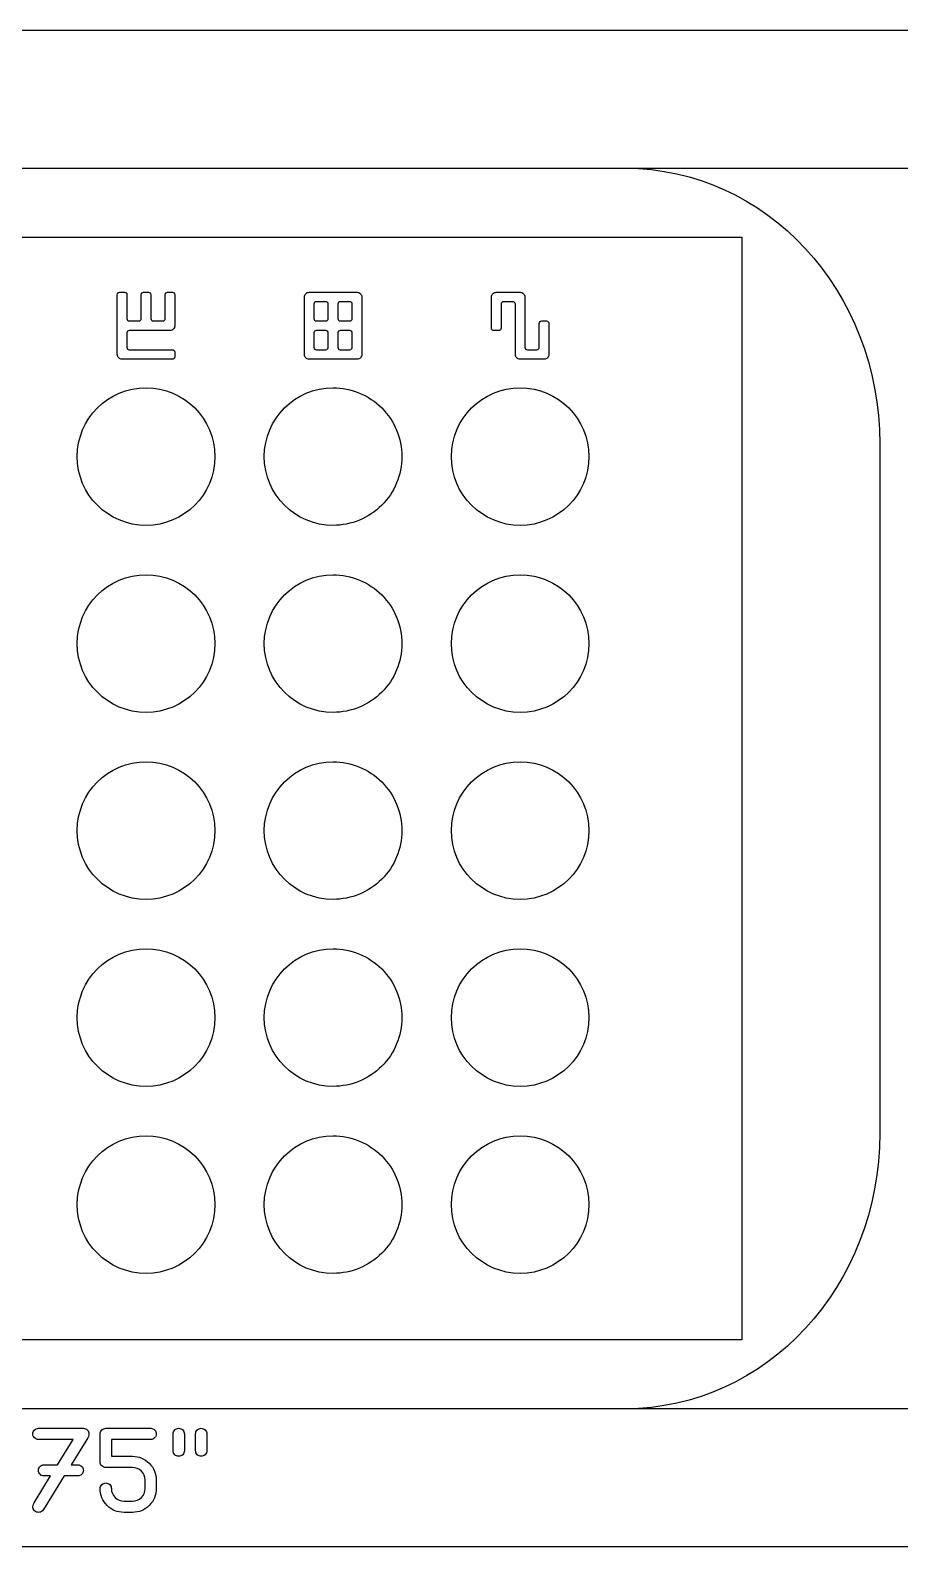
# Model space of a CAD drawing. Extents: x 0.5 to 46.5, y 0.5 to 6.
# Drawn here: x 3.92 to 7.08, y 0.51 to 6 of the extents above; entities that cross this region are included whole.
import ezdxf

# ---------------------------------------------------------------- set-up
doc = ezdxf.new("R2010")
doc.units = 0
doc.layers.add('Layer_1', color=7, linetype='CONTINUOUS')

msp = doc.modelspace()

# ---------------------------------------------------------------- linework, layer by layer
at = {"layer": 'Layer_1', "color": 7}
for p, q in [((0.505, 6.005), (46.505001, 6.005)), ((1.754999, 5.505), (45.255002, 5.505)), ((1.928076, 5.505), (6.081922, 5.505)), ((1.504999, 5.255), (6.504999, 5.255)), ((6.504999, 5.255), (6.504999, 1.255)), ((4.593664, 4.458784), (4.593664, 4.458784)), ((5.271998, 4.458784), (5.271998, 4.458784)), ((5.950331, 4.458784), (5.950331, 4.458784)), ((7.004999, 4.505), (7.004999, 2.005)), ((4.593664, 3.780503), (4.593664, 3.780503)), ((5.271998, 3.780503), (5.271998, 3.780503)), ((5.950331, 3.780503), (5.950331, 3.780503)), ((4.593664, 3.102222), (4.593664, 3.102222)), ((5.271998, 3.102222), (5.271998, 3.102222)), ((5.950331, 3.102222), (5.950331, 3.102222)), ((4.593664, 2.423941), (4.593664, 2.423941)), ((5.271998, 2.423941), (5.271998, 2.423941)), ((5.950331, 2.423941), (5.950331, 2.423941)), ((4.593664, 1.74566), (4.593664, 1.74566)), ((5.271998, 1.74566), (5.271998, 1.74566)), ((5.950331, 1.74566), (5.950331, 1.74566)), ((6.504999, 1.255), (1.504999, 1.255)), ((45.255002, 1.005), (1.754999, 1.005)), ((6.081922, 1.005), (1.928076, 1.005)), ((3.954137, 0.93445), (4.116897, 0.93445)), ((4.079869, 0.89376), (3.954137, 0.89376)), ((4.023513, 0.802207), (4.079869, 0.89376)), ((4.129104, 0.89376), (4.072748, 0.802207)), ((4.177932, 0.81238), (4.177932, 0.914105)), ((4.198278, 0.93445), (4.361038, 0.93445)), ((4.218622, 0.89376), (4.218622, 0.832725)), ((4.361038, 0.89376), (4.218622, 0.89376)), ((4.442418, 0.85307), (4.442418, 0.914105)), ((4.483108, 0.914105), (4.483108, 0.85307)), ((4.523798, 0.85307), (4.523798, 0.914105)), ((4.564489, 0.914105), (4.564489, 0.85307)), ((4.218622, 0.832725), (4.294917, 0.832725)), ((3.974482, 0.802207), (4.023513, 0.802207)), ((4.072748, 0.802207), (4.096552, 0.802207)), ((4.294917, 0.792034), (4.198278, 0.792034)), ((3.94193, 0.669964), (3.998285, 0.761517)), ((3.998285, 0.761517), (3.974482, 0.761517)), ((4.04752, 0.761517), (3.978551, 0.649619)), ((4.096552, 0.761517), (4.04752, 0.761517)), ((4.340693, 0.715741), (4.340693, 0.746462)), ((4.381383, 0.746258), (4.381383, 0.715741)), ((4.264399, 0.669964), (4.294917, 0.669964)), ((4.294917, 0.629274), (4.264399, 0.629274)), ((46.505001, 0.505), (0.505, 0.505))]:
    msp.add_line(p, q, dxfattribs=at)
at = {"layer": 'Layer_1', "color": 3}
for p, q in [((4.239999, 4.829305), (4.239999, 5.046319)), ((4.248681, 5.055), (4.266042, 5.055)), ((4.27472, 5.046319), (4.27472, 4.959513)), ((4.326803, 4.959514), (4.326803, 5.046319)), ((4.335485, 5.055), (4.352846, 5.055)), ((4.361529, 5.046319), (4.361529, 4.959513)), ((4.413611, 4.959514), (4.413611, 5.046319)), ((4.422293, 5.055), (4.439654, 5.055)), ((4.448333, 5.046319), (4.448333, 4.933472)), ((4.91833, 4.829305), (4.91833, 5.037639)), ((4.935695, 5.055), (5.109306, 5.055)), ((4.95305, 5.011597), (4.95305, 4.959514)), ((4.996454, 5.020278), (4.961732, 5.020278)), ((5.005137, 4.959514), (5.005137, 5.011597)), ((5.039856, 5.011597), (5.039856, 4.959514)), ((5.08326, 5.020278), (5.048538, 5.020278)), ((5.091942, 4.959514), (5.091942, 5.011597)), ((5.126669, 5.037639), (5.126669, 4.829305)), ((5.596662, 4.924791), (5.596662, 5.037639)), ((5.614027, 5.055), (5.700832, 5.055)), ((5.631383, 5.011597), (5.631383, 4.924792)), ((5.674788, 5.020278), (5.640066, 5.020278)), ((5.68347, 4.829305), (5.68347, 5.011597)), ((5.718195, 5.037639), (5.718195, 4.855347)), ((4.283401, 4.950833), (4.318123, 4.950833)), ((4.370209, 4.950833), (4.404931, 4.950833)), ((4.96173, 4.950833), (4.996457, 4.950833)), ((5.048536, 4.950833), (5.083262, 4.950833)), ((5.77896, 4.950833), (5.796321, 4.950833)), ((4.274718, 4.90743), (4.274718, 4.855347)), ((4.43097, 4.916111), (4.2834, 4.916111)), ((4.95305, 4.907431), (4.95305, 4.855347)), ((4.996454, 4.916111), (4.961732, 4.916111)), ((5.005137, 4.855347), (5.005137, 4.90743)), ((5.039856, 4.907431), (5.039856, 4.855347)), ((5.08326, 4.916111), (5.048538, 4.916111)), ((5.091942, 4.855347), (5.091942, 4.90743)), ((5.622704, 4.916111), (5.605343, 4.916111)), ((5.770278, 4.855347), (5.770278, 4.942153)), ((5.805003, 4.942152), (5.805003, 4.829305)), ((4.283398, 4.846666), (4.439648, 4.846666)), ((4.96173, 4.846667), (4.996457, 4.846666)), ((5.048536, 4.846667), (5.083262, 4.846666)), ((5.726875, 4.846666), (5.761597, 4.846666)), ((4.439647, 4.811944), (4.257357, 4.811944)), ((4.448327, 4.837986), (4.448327, 4.820625)), ((5.109306, 4.811944), (4.935693, 4.811944)), ((5.78764, 4.811944), (5.700828, 4.811944))]:
    msp.add_line(p, q, dxfattribs=at)
at = {"layer": 'Layer_1', "color": 7}
for points in [[(6.081922, 5.505), (6.593307, 5.505), (7.004999, 5.059), (7.004999, 4.505)], [(4.094668, 4.458784), (4.094668, 4.596578), (4.206372, 4.708282), (4.344166, 4.708282)], [(4.344166, 4.708282), (4.48196, 4.708282), (4.593664, 4.596578), (4.593664, 4.458784)], [(4.773001, 4.458784), (4.773001, 4.596578), (4.884705, 4.708282), (5.022499, 4.708282)], [(5.022499, 4.708282), (5.08867, 4.708282), (5.152131, 4.681996), (5.198921, 4.635206)], [(5.451335, 4.458784), (5.451335, 4.596578), (5.563039, 4.708282), (5.700833, 4.708282)], [(5.700833, 4.708282), (5.838627, 4.708282), (5.950331, 4.596578), (5.950331, 4.458784)], [(5.198921, 4.635206), (5.245711, 4.588416), (5.271998, 4.524955), (5.271998, 4.458784)], [(4.344166, 4.209285), (4.206372, 4.209286), (4.094668, 4.32099), (4.094668, 4.458784)], [(4.593664, 4.458784), (4.593664, 4.32099), (4.48196, 4.209286), (4.344166, 4.209285)], [(5.022499, 4.209285), (4.884705, 4.209286), (4.773001, 4.32099), (4.773001, 4.458784)], [(5.271998, 4.458784), (5.271998, 4.392613), (5.245711, 4.329152), (5.198921, 4.282362)], [(5.700833, 4.209285), (5.563039, 4.209286), (5.451335, 4.32099), (5.451335, 4.458784)], [(5.950331, 4.458784), (5.950331, 4.32099), (5.838627, 4.209286), (5.700833, 4.209285)], [(5.198921, 4.282362), (5.152131, 4.235572), (5.08867, 4.209285), (5.022499, 4.209285)], [(4.094668, 3.780503), (4.094668, 3.918297), (4.206372, 4.030001), (4.344166, 4.030001)], [(4.344166, 4.030001), (4.48196, 4.030001), (4.593664, 3.918297), (4.593664, 3.780503)], [(4.773001, 3.780503), (4.773001, 3.918297), (4.884705, 4.030001), (5.022499, 4.030001)], [(5.022499, 4.030001), (5.08867, 4.030001), (5.152131, 4.003715), (5.198921, 3.956925)], [(5.451335, 3.780503), (5.451335, 3.918297), (5.563039, 4.030001), (5.700833, 4.030001)], [(5.700833, 4.030001), (5.838627, 4.030001), (5.950331, 3.918297), (5.950331, 3.780503)], [(5.198921, 3.956925), (5.245711, 3.910135), (5.271998, 3.846674), (5.271998, 3.780503)], [(4.344166, 3.531005), (4.206372, 3.531005), (4.094668, 3.642709), (4.094668, 3.780503)], [(4.593664, 3.780503), (4.593664, 3.642709), (4.48196, 3.531005), (4.344166, 3.531005)], [(5.022499, 3.531005), (4.884705, 3.531005), (4.773001, 3.642709), (4.773001, 3.780503)], [(5.271998, 3.780503), (5.271998, 3.714332), (5.245711, 3.650871), (5.198921, 3.604081)], [(5.700833, 3.531005), (5.563039, 3.531005), (5.451335, 3.642709), (5.451335, 3.780503)], [(5.950331, 3.780503), (5.950331, 3.642709), (5.838627, 3.531005), (5.700833, 3.531005)], [(5.198921, 3.604081), (5.152131, 3.557291), (5.08867, 3.531005), (5.022499, 3.531005)], [(4.094668, 3.102222), (4.094668, 3.240016), (4.206372, 3.35172), (4.344166, 3.35172)], [(4.344166, 3.35172), (4.48196, 3.35172), (4.593664, 3.240016), (4.593664, 3.102222)], [(4.773001, 3.102222), (4.773001, 3.240016), (4.884705, 3.35172), (5.022499, 3.35172)], [(5.022499, 3.35172), (5.08867, 3.35172), (5.152131, 3.325434), (5.198921, 3.278644)], [(5.451335, 3.102222), (5.451335, 3.240016), (5.563039, 3.35172), (5.700833, 3.35172)], [(5.700833, 3.35172), (5.838627, 3.35172), (5.950331, 3.240016), (5.950331, 3.102222)], [(5.198921, 3.278644), (5.245711, 3.231854), (5.271998, 3.168393), (5.271998, 3.102222)], [(4.344166, 2.852724), (4.206372, 2.852724), (4.094668, 2.964428), (4.094668, 3.102222)], [(4.593664, 3.102222), (4.593664, 2.964428), (4.48196, 2.852724), (4.344166, 2.852724)], [(5.022499, 2.852724), (4.884705, 2.852724), (4.773001, 2.964428), (4.773001, 3.102222)], [(5.271998, 3.102222), (5.271998, 3.036051), (5.245711, 2.97259), (5.198921, 2.9258)], [(5.700833, 2.852724), (5.563039, 2.852724), (5.451335, 2.964428), (5.451335, 3.102222)], [(5.950331, 3.102222), (5.950331, 2.964428), (5.838627, 2.852724), (5.700833, 2.852724)], [(5.198921, 2.9258), (5.152131, 2.87901), (5.08867, 2.852724), (5.022499, 2.852724)], [(4.094668, 2.423941), (4.094668, 2.561735), (4.206372, 2.673439), (4.344166, 2.673439)], [(4.344166, 2.673439), (4.48196, 2.673439), (4.593664, 2.561735), (4.593664, 2.423941)], [(4.773001, 2.423941), (4.773001, 2.561735), (4.884705, 2.673439), (5.022499, 2.673439)], [(5.022499, 2.673439), (5.08867, 2.673439), (5.152131, 2.647153), (5.198921, 2.600363)], [(5.451335, 2.423941), (5.451335, 2.561735), (5.563039, 2.673439), (5.700833, 2.673439)], [(5.700833, 2.673439), (5.838627, 2.673439), (5.950331, 2.561735), (5.950331, 2.423941)], [(5.198921, 2.600363), (5.245711, 2.553573), (5.271998, 2.490112), (5.271998, 2.423941)], [(4.344166, 2.174443), (4.206372, 2.174443), (4.094668, 2.286147), (4.094668, 2.423941)], [(4.593664, 2.423941), (4.593664, 2.286147), (4.48196, 2.174443), (4.344166, 2.174443)], [(5.022499, 2.174443), (4.884705, 2.174443), (4.773001, 2.286147), (4.773001, 2.423941)], [(5.271998, 2.423941), (5.271998, 2.35777), (5.245711, 2.294309), (5.198921, 2.247519)], [(5.700833, 2.174443), (5.563039, 2.174443), (5.451335, 2.286147), (5.451335, 2.423941)], [(5.950331, 2.423941), (5.950331, 2.286147), (5.838627, 2.174443), (5.700833, 2.174443)], [(5.198921, 2.247519), (5.152131, 2.200729), (5.08867, 2.174443), (5.022499, 2.174443)], [(4.094668, 1.74566), (4.094668, 1.883454), (4.206372, 1.995158), (4.344166, 1.995158)], [(4.344166, 1.995158), (4.48196, 1.995158), (4.593664, 1.883454), (4.593664, 1.74566)], [(4.773001, 1.74566), (4.773001, 1.883454), (4.884705, 1.995158), (5.022499, 1.995158)], [(5.022499, 1.995158), (5.08867, 1.995158), (5.152131, 1.968872), (5.198921, 1.922082)], [(5.451335, 1.74566), (5.451335, 1.883454), (5.563039, 1.995158), (5.700833, 1.995158)], [(5.700833, 1.995158), (5.838627, 1.995158), (5.950331, 1.883454), (5.950331, 1.74566)], [(7.004999, 2.005), (7.004999, 1.451), (6.593307, 1.005), (6.081922, 1.005)], [(5.198921, 1.922082), (5.245711, 1.875292), (5.271998, 1.811831), (5.271998, 1.74566)], [(4.344166, 1.496162), (4.206372, 1.496162), (4.094668, 1.607866), (4.094668, 1.74566)], [(4.593664, 1.74566), (4.593664, 1.607866), (4.48196, 1.496162), (4.344166, 1.496162)], [(5.022499, 1.496162), (4.884705, 1.496162), (4.773001, 1.607866), (4.773001, 1.74566)], [(5.271998, 1.74566), (5.271998, 1.679489), (5.245711, 1.616028), (5.198921, 1.569238)], [(5.700833, 1.496162), (5.563039, 1.496162), (5.451335, 1.607866), (5.451335, 1.74566)], [(5.950331, 1.74566), (5.950331, 1.607866), (5.838627, 1.496162), (5.700833, 1.496162)], [(5.198921, 1.569238), (5.152131, 1.522448), (5.08867, 1.496162), (5.022499, 1.496162)], [(3.933792, 0.914105), (3.933792, 0.919666), (3.935758, 0.924413), (3.939692, 0.928347)], [(3.939692, 0.89966), (3.935758, 0.903729), (3.933792, 0.908544), (3.933792, 0.914105)], [(3.939692, 0.928347), (3.943761, 0.932416), (3.948576, 0.93445), (3.954137, 0.93445)], [(3.954137, 0.89376), (3.948576, 0.89376), (3.943761, 0.895727), (3.939692, 0.89966)], [(4.116897, 0.93445), (4.122458, 0.93445), (4.127205, 0.932416), (4.131139, 0.928347)], [(4.137242, 0.914105), (4.137242, 0.908544), (4.13453, 0.901762), (4.129104, 0.89376)], [(4.131139, 0.928347), (4.135208, 0.924413), (4.137242, 0.919666), (4.137242, 0.914105)], [(4.177932, 0.914105), (4.177932, 0.919666), (4.179899, 0.924413), (4.183833, 0.928347)], [(4.183833, 0.928347), (4.187902, 0.932416), (4.192717, 0.93445), (4.198278, 0.93445)], [(4.361038, 0.93445), (4.366599, 0.93445), (4.371346, 0.932416), (4.37528, 0.928347)], [(4.37528, 0.89966), (4.371346, 0.895727), (4.366599, 0.89376), (4.361038, 0.89376)], [(4.37528, 0.928347), (4.379349, 0.924413), (4.381383, 0.919666), (4.381383, 0.914105)], [(4.381383, 0.914105), (4.381383, 0.908544), (4.379349, 0.903729), (4.37528, 0.89966)], [(4.442418, 0.914105), (4.442418, 0.919666), (4.444385, 0.924413), (4.448318, 0.928347)], [(4.448318, 0.928347), (4.452387, 0.932416), (4.457202, 0.93445), (4.462763, 0.93445)], [(4.462763, 0.93445), (4.468324, 0.93445), (4.473071, 0.932416), (4.477005, 0.928347)], [(4.477005, 0.928347), (4.481074, 0.924413), (4.483108, 0.919666), (4.483108, 0.914105)], [(4.523798, 0.914105), (4.523798, 0.919666), (4.525765, 0.924413), (4.529698, 0.928347)], [(4.529698, 0.928347), (4.533767, 0.932416), (4.538582, 0.93445), (4.544143, 0.93445)], [(4.544143, 0.93445), (4.549704, 0.93445), (4.554452, 0.932416), (4.558385, 0.928347)], [(4.558385, 0.928347), (4.562454, 0.924413), (4.564489, 0.919666), (4.564489, 0.914105)], [(4.294917, 0.832725), (4.318788, 0.832725), (4.339133, 0.824248), (4.355952, 0.807294)], [(4.448318, 0.838625), (4.444385, 0.842694), (4.442418, 0.847509), (4.442418, 0.85307)], [(4.462763, 0.832725), (4.457202, 0.832725), (4.452387, 0.834691), (4.448318, 0.838625)], [(4.477005, 0.838625), (4.473071, 0.834691), (4.468324, 0.832725), (4.462763, 0.832725)], [(4.483108, 0.85307), (4.483108, 0.847509), (4.481074, 0.842694), (4.477005, 0.838625)], [(4.529698, 0.838625), (4.525765, 0.842694), (4.523798, 0.847509), (4.523798, 0.85307)], [(4.544143, 0.832725), (4.538582, 0.832725), (4.533767, 0.834691), (4.529698, 0.838625)], [(4.558385, 0.838625), (4.554452, 0.834691), (4.549704, 0.832725), (4.544143, 0.832725)], [(4.564489, 0.85307), (4.564489, 0.847509), (4.562454, 0.842694), (4.558385, 0.838625)], [(3.954137, 0.781862), (3.954137, 0.787423), (3.956104, 0.79217), (3.960037, 0.796104)], [(3.960037, 0.767417), (3.956104, 0.771486), (3.954137, 0.776301), (3.954137, 0.781862)], [(3.960037, 0.796104), (3.964106, 0.800173), (3.968921, 0.802207), (3.974482, 0.802207)], [(4.096552, 0.802207), (4.102113, 0.802207), (4.10686, 0.800173), (4.110794, 0.796104)], [(4.110794, 0.796104), (4.114863, 0.79217), (4.116897, 0.787423), (4.116897, 0.781862)], [(4.116897, 0.781862), (4.116897, 0.776301), (4.114863, 0.771486), (4.110794, 0.767417)], [(4.183833, 0.797935), (4.179899, 0.802004), (4.177932, 0.806819), (4.177932, 0.81238)], [(4.198278, 0.792034), (4.192717, 0.792034), (4.187902, 0.794001), (4.183833, 0.797935)], [(4.327265, 0.778607), (4.318313, 0.787559), (4.30753, 0.792034), (4.294917, 0.792034)], [(4.340693, 0.746462), (4.340693, 0.75894), (4.336217, 0.769655), (4.327265, 0.778607)], [(4.355952, 0.807294), (4.372906, 0.790475), (4.381383, 0.77013), (4.381383, 0.746258)], [(3.974482, 0.761517), (3.968921, 0.761517), (3.964106, 0.763484), (3.960037, 0.767417)], [(4.110794, 0.767417), (4.10686, 0.763484), (4.102113, 0.761517), (4.096552, 0.761517)], [(4.177932, 0.715741), (4.177932, 0.721302), (4.179899, 0.726049), (4.183833, 0.729982)], [(4.20316, 0.654502), (4.186342, 0.671456), (4.177932, 0.691869), (4.177932, 0.715741)], [(4.183833, 0.729982), (4.187902, 0.734051), (4.192717, 0.736086), (4.198278, 0.736086)], [(4.198278, 0.736086), (4.203838, 0.736086), (4.208586, 0.734051), (4.212519, 0.729982)], [(4.212519, 0.729982), (4.216588, 0.726049), (4.218622, 0.721302), (4.218622, 0.715741)], [(4.218622, 0.715741), (4.218622, 0.703127), (4.223098, 0.692344), (4.23205, 0.683392)], [(4.327265, 0.683392), (4.336217, 0.692344), (4.340693, 0.703127), (4.340693, 0.715741)], [(4.381383, 0.715741), (4.381383, 0.691869), (4.372906, 0.671456), (4.355952, 0.654502)], [(3.933792, 0.649619), (3.933792, 0.65518), (3.936504, 0.661962), (3.94193, 0.669964)], [(4.23205, 0.683392), (4.241002, 0.67444), (4.251785, 0.669964), (4.264399, 0.669964)], [(4.294917, 0.669964), (4.30753, 0.669964), (4.318313, 0.67444), (4.327265, 0.683392)], [(3.939692, 0.635174), (3.935758, 0.639243), (3.933792, 0.644058), (3.933792, 0.649619)], [(3.954137, 0.629274), (3.948576, 0.629274), (3.943761, 0.631241), (3.939692, 0.635174)], [(3.968378, 0.635174), (3.964445, 0.631241), (3.959698, 0.629274), (3.954137, 0.629274)], [(3.978551, 0.649619), (3.975838, 0.644058), (3.972447, 0.639243), (3.968378, 0.635174)], [(4.264399, 0.629274), (4.240527, 0.629274), (4.220115, 0.637684), (4.20316, 0.654502)], [(4.355952, 0.654502), (4.339133, 0.637684), (4.318788, 0.629274), (4.294917, 0.629274)]]:
    msp.add_open_spline(points, degree=3, dxfattribs=at)
at = {"layer": 'Layer_1', "color": 3}
for points in [[(4.239999, 5.046319), (4.239999, 5.048851), (4.240858, 5.050931), (4.242578, 5.052558)], [(4.242578, 5.052558), (4.244294, 5.054186), (4.246328, 5.055), (4.248681, 5.055)], [(4.266042, 5.055), (4.268394, 5.055), (4.270428, 5.054141), (4.272146, 5.052422)], [(4.272146, 5.052422), (4.273862, 5.050704), (4.27472, 5.04867), (4.27472, 5.046319)], [(4.326803, 5.046319), (4.326803, 5.048851), (4.327663, 5.050931), (4.329382, 5.052558)], [(4.329382, 5.052558), (4.331098, 5.054186), (4.333133, 5.055), (4.335485, 5.055)], [(4.352846, 5.055), (4.355198, 5.055), (4.357233, 5.054141), (4.35895, 5.052422)], [(4.35895, 5.052422), (4.360669, 5.050704), (4.361529, 5.04867), (4.361529, 5.046319)], [(4.413611, 5.046319), (4.413611, 5.048851), (4.414471, 5.050931), (4.41619, 5.052558)], [(4.41619, 5.052558), (4.417906, 5.054186), (4.419941, 5.055), (4.422293, 5.055)], [(4.439654, 5.055), (4.442006, 5.055), (4.444041, 5.054141), (4.445758, 5.052422)], [(4.445758, 5.052422), (4.447474, 5.050704), (4.448333, 5.04867), (4.448333, 5.046319)], [(4.91833, 5.037639), (4.91833, 5.039989), (4.918783, 5.042205), (4.919689, 5.044285)], [(4.919689, 5.044285), (4.920683, 5.046364), (4.92195, 5.048173), (4.923488, 5.04971)], [(4.923488, 5.04971), (4.925115, 5.051338), (4.926969, 5.052603), (4.929049, 5.053508)], [(4.929049, 5.053508), (4.931128, 5.054502), (4.933343, 5.055), (4.935695, 5.055)], [(4.955629, 5.017836), (4.95391, 5.016209), (4.95305, 5.014129), (4.95305, 5.011597)], [(4.961732, 5.020278), (4.95938, 5.020278), (4.957346, 5.019464), (4.955629, 5.017836)], [(5.002558, 5.0177), (5.000839, 5.019419), (4.998804, 5.020278), (4.996454, 5.020278)], [(5.005137, 5.011597), (5.005137, 5.013948), (5.004277, 5.015982), (5.002558, 5.0177)], [(5.042434, 5.017836), (5.040715, 5.016209), (5.039856, 5.014129), (5.039856, 5.011597)], [(5.048538, 5.020278), (5.046186, 5.020278), (5.044152, 5.019464), (5.042434, 5.017836)], [(5.089363, 5.0177), (5.087644, 5.019419), (5.08561, 5.020278), (5.08326, 5.020278)], [(5.091942, 5.011597), (5.091942, 5.013948), (5.091083, 5.015982), (5.089363, 5.0177)], [(5.109306, 5.055), (5.111658, 5.055), (5.113873, 5.054502), (5.115952, 5.053508)], [(5.115952, 5.053508), (5.118031, 5.052603), (5.119839, 5.051338), (5.121377, 5.04971)], [(5.121377, 5.04971), (5.123004, 5.048173), (5.124271, 5.046364), (5.125176, 5.044285)], [(5.125176, 5.044285), (5.126171, 5.042205), (5.126669, 5.039989), (5.126669, 5.037639)], [(5.596662, 5.037639), (5.596662, 5.039989), (5.597115, 5.042205), (5.59802, 5.044285)], [(5.59802, 5.044285), (5.599015, 5.046364), (5.600282, 5.048173), (5.60182, 5.04971)], [(5.60182, 5.04971), (5.603447, 5.051338), (5.605301, 5.052603), (5.607381, 5.053508)], [(5.607381, 5.053508), (5.609459, 5.054502), (5.611675, 5.055), (5.614027, 5.055)], [(5.633962, 5.017836), (5.632243, 5.016209), (5.631383, 5.014129), (5.631383, 5.011597)], [(5.640066, 5.020278), (5.637714, 5.020278), (5.63568, 5.019464), (5.633962, 5.017836)], [(5.680891, 5.0177), (5.679175, 5.019419), (5.67714, 5.020278), (5.674788, 5.020278)], [(5.68347, 5.011597), (5.68347, 5.013948), (5.68261, 5.015982), (5.680891, 5.0177)], [(5.700832, 5.055), (5.703184, 5.055), (5.705399, 5.054502), (5.707478, 5.053508)], [(5.707478, 5.053508), (5.709557, 5.052603), (5.711366, 5.051338), (5.712904, 5.04971)], [(5.712904, 5.04971), (5.714531, 5.048173), (5.715798, 5.046364), (5.716703, 5.044285)], [(5.716703, 5.044285), (5.717698, 5.042205), (5.718195, 5.039989), (5.718195, 5.037639)], [(4.27472, 4.959513), (4.27472, 4.956982), (4.275534, 4.954902), (4.277161, 4.953274)], [(4.277161, 4.953274), (4.278789, 4.951647), (4.280869, 4.950833), (4.283401, 4.950833)], [(4.318123, 4.950833), (4.320656, 4.950833), (4.322735, 4.951692), (4.324362, 4.95341)], [(4.324362, 4.95341), (4.32599, 4.955128), (4.326803, 4.957163), (4.326803, 4.959514)], [(4.361529, 4.959513), (4.361529, 4.956982), (4.362342, 4.954902), (4.36397, 4.953274)], [(4.36397, 4.953274), (4.365597, 4.951647), (4.367677, 4.950833), (4.370209, 4.950833)], [(4.404931, 4.950833), (4.407464, 4.950833), (4.409543, 4.951692), (4.41117, 4.95341)], [(4.41117, 4.95341), (4.412797, 4.955128), (4.413611, 4.957163), (4.413611, 4.959514)], [(4.95305, 4.959514), (4.95305, 4.956982), (4.953864, 4.954902), (4.955491, 4.953275)], [(4.955491, 4.953275), (4.957118, 4.951647), (4.959198, 4.950833), (4.96173, 4.950833)], [(4.996457, 4.950833), (4.99899, 4.950833), (5.001069, 4.951692), (5.002696, 4.95341)], [(5.002696, 4.95341), (5.004323, 4.955128), (5.005137, 4.957163), (5.005137, 4.959514)], [(5.039856, 4.959514), (5.039856, 4.956982), (5.040669, 4.954902), (5.042296, 4.953275)], [(5.042296, 4.953275), (5.043924, 4.951647), (5.046004, 4.950833), (5.048536, 4.950833)], [(5.083262, 4.950833), (5.085795, 4.950833), (5.087875, 4.951692), (5.089501, 4.95341)], [(5.089501, 4.95341), (5.091128, 4.955128), (5.091942, 4.957163), (5.091942, 4.959514)], [(5.772856, 4.948392), (5.774573, 4.950019), (5.776607, 4.950833), (5.77896, 4.950833)], [(5.796321, 4.950833), (5.798673, 4.950833), (5.800707, 4.949974), (5.802424, 4.948256)], [(4.277297, 4.913669), (4.275578, 4.912042), (4.274718, 4.909962), (4.274718, 4.90743)], [(4.2834, 4.916111), (4.281049, 4.916111), (4.279014, 4.915297), (4.277297, 4.913669)], [(4.437616, 4.917467), (4.435537, 4.916563), (4.433322, 4.916111), (4.43097, 4.916111)], [(4.443041, 4.921265), (4.441503, 4.919727), (4.439695, 4.918462), (4.437616, 4.917467)], [(4.446841, 4.926826), (4.445938, 4.924746), (4.444671, 4.922892), (4.443041, 4.921265)], [(4.448333, 4.933472), (4.448333, 4.931121), (4.447835, 4.928905), (4.446841, 4.926826)], [(4.955629, 4.91367), (4.95391, 4.912042), (4.95305, 4.909962), (4.95305, 4.907431)], [(4.961732, 4.916111), (4.95938, 4.916111), (4.957346, 4.915297), (4.955629, 4.91367)], [(5.002558, 4.913534), (5.000839, 4.915252), (4.998804, 4.916111), (4.996454, 4.916111)], [(5.005137, 4.90743), (5.005137, 4.909781), (5.004277, 4.911816), (5.002558, 4.913534)], [(5.042434, 4.91367), (5.040715, 4.912042), (5.039856, 4.909962), (5.039856, 4.907431)], [(5.048538, 4.916111), (5.046186, 4.916111), (5.044152, 4.915297), (5.042434, 4.91367)], [(5.089363, 4.913534), (5.087644, 4.915252), (5.08561, 4.916111), (5.08326, 4.916111)], [(5.091942, 4.90743), (5.091942, 4.909781), (5.091083, 4.911816), (5.089363, 4.913534)], [(5.599103, 4.918552), (5.597476, 4.92018), (5.596662, 4.92226), (5.596662, 4.924791)], [(5.605343, 4.916111), (5.60281, 4.916111), (5.60073, 4.916925), (5.599103, 4.918552)], [(5.628943, 4.918688), (5.627315, 4.91697), (5.625236, 4.916111), (5.622704, 4.916111)], [(5.631383, 4.924792), (5.631383, 4.922441), (5.63057, 4.920406), (5.628943, 4.918688)], [(5.770278, 4.942153), (5.770278, 4.944684), (5.771137, 4.946764), (5.772856, 4.948392)], [(5.802424, 4.948256), (5.804144, 4.946538), (5.805003, 4.944503), (5.805003, 4.942152)], [(4.274718, 4.855347), (4.274718, 4.852815), (4.275532, 4.850735), (4.277159, 4.849108)], [(4.277159, 4.849108), (4.278786, 4.84748), (4.280866, 4.846666), (4.283398, 4.846666)], [(4.439648, 4.846666), (4.442, 4.846666), (4.444035, 4.845807), (4.445752, 4.844089)], [(4.445752, 4.844089), (4.447469, 4.842371), (4.448327, 4.840337), (4.448327, 4.837986)], [(4.95305, 4.855347), (4.95305, 4.852815), (4.953864, 4.850736), (4.955491, 4.849108)], [(4.955491, 4.849108), (4.957118, 4.84748), (4.959198, 4.846667), (4.96173, 4.846667)], [(4.996457, 4.846666), (4.99899, 4.846666), (5.001069, 4.847525), (5.002696, 4.849243)], [(5.002696, 4.849243), (5.004323, 4.850962), (5.005137, 4.852996), (5.005137, 4.855347)], [(5.039856, 4.855347), (5.039856, 4.852815), (5.040669, 4.850736), (5.042296, 4.849108)], [(5.042296, 4.849108), (5.043924, 4.84748), (5.046004, 4.846667), (5.048536, 4.846667)], [(5.083262, 4.846666), (5.085795, 4.846666), (5.087875, 4.847525), (5.089501, 4.849243)], [(5.089501, 4.849243), (5.091128, 4.850962), (5.091942, 4.852996), (5.091942, 4.855347)], [(5.718195, 4.855347), (5.718195, 4.852815), (5.719009, 4.850735), (5.720636, 4.849108)], [(5.720636, 4.849108), (5.722264, 4.84748), (5.724343, 4.846666), (5.726875, 4.846666)], [(5.761597, 4.846666), (5.76413, 4.846666), (5.76621, 4.847526), (5.767837, 4.849244)], [(5.767837, 4.849244), (5.769464, 4.850962), (5.770278, 4.852996), (5.770278, 4.855347)], [(4.241353, 4.822388), (4.24045, 4.824558), (4.239999, 4.826864), (4.239999, 4.829305)], [(4.245015, 4.816963), (4.243477, 4.8185), (4.242256, 4.820308), (4.241353, 4.822388)], [(4.25044, 4.8133), (4.248361, 4.814205), (4.246553, 4.815425), (4.245015, 4.816963)], [(4.257357, 4.811944), (4.254916, 4.811944), (4.25261, 4.812396), (4.25044, 4.8133)], [(4.445886, 4.814521), (4.444259, 4.812803), (4.442179, 4.811944), (4.439647, 4.811944)], [(4.448327, 4.820625), (4.448327, 4.818274), (4.447513, 4.816239), (4.445886, 4.814521)], [(4.919689, 4.822388), (4.918783, 4.824558), (4.91833, 4.826864), (4.91833, 4.829305)], [(4.92335, 4.816963), (4.921812, 4.8185), (4.920591, 4.820308), (4.919689, 4.822388)], [(4.928776, 4.8133), (4.926697, 4.814205), (4.924888, 4.815425), (4.92335, 4.816963)], [(4.935693, 4.811944), (4.933252, 4.811944), (4.930946, 4.812396), (4.928776, 4.8133)], [(5.115952, 4.813301), (5.113873, 4.812396), (5.111658, 4.811944), (5.109306, 4.811944)], [(5.121377, 4.817098), (5.119839, 4.815561), (5.118031, 4.814295), (5.115952, 4.813301)], [(5.125176, 4.822659), (5.124273, 4.820579), (5.123007, 4.818726), (5.121377, 4.817098)], [(5.126669, 4.829305), (5.126669, 4.826954), (5.126171, 4.824739), (5.125176, 4.822659)], [(5.684824, 4.822388), (5.683922, 4.824558), (5.68347, 4.826864), (5.68347, 4.829305)], [(5.688486, 4.816963), (5.686948, 4.8185), (5.685727, 4.820308), (5.684824, 4.822388)], [(5.693911, 4.8133), (5.691832, 4.814205), (5.690024, 4.815425), (5.688486, 4.816963)], [(5.700828, 4.811944), (5.698387, 4.811944), (5.696082, 4.812396), (5.693911, 4.8133)], [(5.794286, 4.813301), (5.792207, 4.812396), (5.789992, 4.811944), (5.78764, 4.811944)], [(5.799712, 4.817098), (5.798174, 4.815561), (5.796365, 4.814295), (5.794286, 4.813301)], [(5.803511, 4.822659), (5.802608, 4.820579), (5.801342, 4.818726), (5.799712, 4.817098)], [(5.805003, 4.829305), (5.805003, 4.826954), (5.804506, 4.824739), (5.803511, 4.822659)]]:
    msp.add_open_spline(points, degree=3, dxfattribs=at)

doc.saveas('drawing.dxf')
